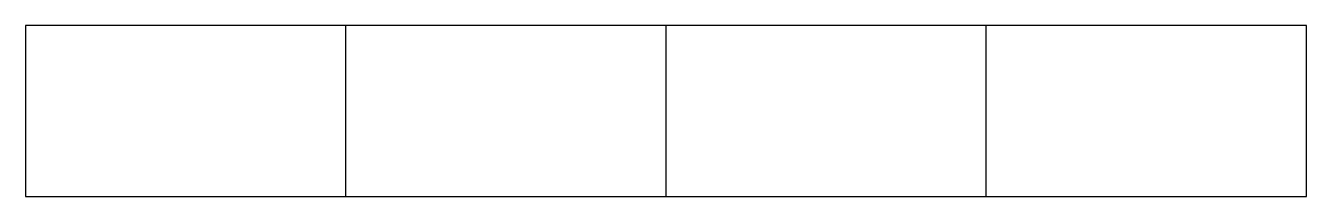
# Model space of a CAD drawing. Header units: millimetres. Extents: x 0 to 18000, y 0 to 2400.
import ezdxf

# ---------------------------------------------------------------- set-up
doc = ezdxf.new("R2010")
doc.units = ezdxf.units.MM
doc.layers.add('A-WALL', color=4, linetype='Continuous')

msp = doc.modelspace()

# ---------------------------------------------------------------- linework, layer by layer
at = {"layer": 'A-WALL'}
for p, q in [((18000, 2400), (0, 2400)), ((0, 2400), (0, 0)), ((4500, 0), (4500, 2400)), ((9000, 0), (9000, 2400)), ((13500, 0), (13500, 2400)), ((18000, 0), (18000, 2400)), ((0, 0), (18000, 0))]:
    msp.add_line(p, q, dxfattribs=at)

doc.saveas('drawing.dxf')
